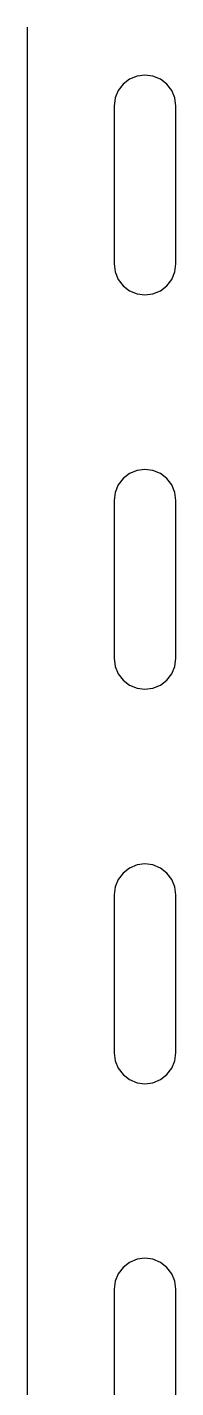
# Model space of a CAD drawing. Extents: x -257 to 298, y -311 to 343.
# Drawn here: x -257.4 to -231.7, y -80.3 to 153.4 of the extents above; entities that cross this region are included whole.
import ezdxf

# ---------------------------------------------------------------- set-up
doc = ezdxf.new("R2010")
doc.units = 0

msp = doc.modelspace()

# ---------------------------------------------------------------- linework, layer by layer
at = {"layer": 'Layer 1'}
for p, q in [((-257.386, 153.382), (-257.386, -104.004)), ((-238.435581, 144.990697), (-239.733015, 144.454799)), ((-237.06635, 145.16933), (-238.435581, 144.990697)), ((-235.697119, 144.990697), (-237.06635, 145.16933)), ((-234.399685, 144.454799), (-235.697119, 144.990697)), ((-240.845833, 143.599137), (-241.685149, 142.502665)), ((-239.733015, 144.454799), (-240.845833, 143.599137)), ((-233.286866, 143.599137), (-234.399685, 144.454799)), ((-232.447548, 142.502665), (-233.286866, 143.599137)), ((-242.215064, 141.22756), (-242.39968, 139.836)), ((-241.685149, 142.502665), (-242.215064, 141.22756)), ((-231.917627, 141.22756), (-232.447548, 142.502665)), ((-231.733, 139.836), (-231.917627, 141.22756)), ((-242.4, 139.836), (-242.4, 112.742)), ((-231.733, 112.742), (-231.733, 139.836)), ((-242.4, 112.743), (-242.215373, 111.35144)), ((-231.917936, 111.35144), (-231.73332, 112.743)), ((-242.215373, 111.35144), (-241.685452, 110.076335)), ((-241.685452, 110.076335), (-240.846134, 108.979863)), ((-233.287167, 108.979863), (-232.447851, 110.076335)), ((-232.447851, 110.076335), (-231.917936, 111.35144)), ((-240.846134, 108.979863), (-239.733315, 108.124201)), ((-239.733315, 108.124201), (-238.435881, 107.588303)), ((-238.435881, 107.588303), (-237.06665, 107.40967)), ((-237.06665, 107.40967), (-235.697419, 107.588303)), ((-235.697419, 107.588303), (-234.399985, 108.124201)), ((-234.399985, 108.124201), (-233.287167, 108.979863)), ((-238.435581, 77.257197), (-239.733015, 76.721299)), ((-237.06635, 77.43583), (-238.435581, 77.257197)), ((-235.697119, 77.257197), (-237.06635, 77.43583)), ((-234.399685, 76.721299), (-235.697119, 77.257197)), ((-240.845833, 75.865637), (-241.685149, 74.769165)), ((-239.733015, 76.721299), (-240.845833, 75.865637)), ((-233.286866, 75.865637), (-234.399685, 76.721299)), ((-232.447548, 74.769165), (-233.286866, 75.865637)), ((-242.215064, 73.49406), (-242.39968, 72.1025)), ((-241.685149, 74.769165), (-242.215064, 73.49406)), ((-231.917627, 73.49406), (-232.447548, 74.769165)), ((-231.733, 72.1025), (-231.917627, 73.49406)), ((-242.4, 72.1025), (-242.4, 45.0091)), ((-231.733, 45.0091), (-231.733, 72.1025)), ((-242.4, 45.0092), (-242.215373, 43.61764)), ((-231.917936, 43.61764), (-231.73332, 45.0092)), ((-242.215373, 43.61764), (-241.685452, 42.342535)), ((-241.685452, 42.342535), (-240.846134, 41.246063)), ((-233.287167, 41.246063), (-232.447851, 42.342535)), ((-232.447851, 42.342535), (-231.917936, 43.61764)), ((-240.846134, 41.246063), (-239.733315, 40.390401)), ((-239.733315, 40.390401), (-238.435881, 39.854503)), ((-238.435881, 39.854503), (-237.06665, 39.67587)), ((-237.06665, 39.67587), (-235.697419, 39.854503)), ((-235.697419, 39.854503), (-234.399985, 40.390401)), ((-234.399985, 40.390401), (-233.287167, 41.246063)), ((-238.435581, 9.523957), (-239.733015, 8.988059)), ((-237.06635, 9.70259), (-238.435581, 9.523957)), ((-235.697119, 9.523957), (-237.06635, 9.70259)), ((-234.399685, 8.988059), (-235.697119, 9.523957)), ((-241.685149, 7.035925), (-242.215064, 5.76082)), ((-240.845833, 8.132397), (-241.685149, 7.035925)), ((-239.733015, 8.988059), (-240.845833, 8.132397)), ((-233.286866, 8.132397), (-234.399685, 8.988059)), ((-232.447548, 7.035925), (-233.286866, 8.132397)), ((-231.917627, 5.76082), (-232.447548, 7.035925)), ((-242.215064, 5.76082), (-242.39968, 4.36926)), ((-231.733, 4.36926), (-231.917627, 5.76082)), ((-242.4, 4.36918), (-242.4, -22.7241)), ((-231.733, -22.7241), (-231.733, 4.36918)), ((-242.4, -22.7241), (-242.215373, -24.11566)), ((-231.917936, -24.11566), (-231.73332, -22.7241)), ((-242.215373, -24.11566), (-241.685452, -25.390765)), ((-241.685452, -25.390765), (-240.846134, -26.487237)), ((-233.287167, -26.487237), (-232.447851, -25.390765)), ((-232.447851, -25.390765), (-231.917936, -24.11566)), ((-240.846134, -26.487237), (-239.733315, -27.342899)), ((-239.733315, -27.342899), (-238.435881, -27.878797)), ((-238.435881, -27.878797), (-237.06665, -28.05743)), ((-237.06665, -28.05743), (-235.697419, -27.878797)), ((-235.697419, -27.878797), (-234.399985, -27.342899)), ((-234.399985, -27.342899), (-233.287167, -26.487237)), ((-238.435581, -58.209303), (-239.733015, -58.745201)), ((-237.06635, -58.03067), (-238.435581, -58.209303)), ((-235.697119, -58.209303), (-237.06635, -58.03067)), ((-234.399685, -58.745201), (-235.697119, -58.209303)), ((-241.685149, -60.697335), (-242.215064, -61.97244)), ((-240.845833, -59.600863), (-241.685149, -60.697335)), ((-239.733015, -58.745201), (-240.845833, -59.600863)), ((-233.286866, -59.600863), (-234.399685, -58.745201)), ((-232.447548, -60.697335), (-233.286866, -59.600863)), ((-231.917627, -61.97244), (-232.447548, -60.697335)), ((-242.215064, -61.97244), (-242.39968, -63.364)), ((-231.733, -63.364), (-231.917627, -61.97244)), ((-242.4, -63.3641), (-242.4, -90.4574)), ((-231.733, -90.4574), (-231.733, -63.3641))]:
    msp.add_line(p, q, dxfattribs=at)

doc.saveas('drawing.dxf')
